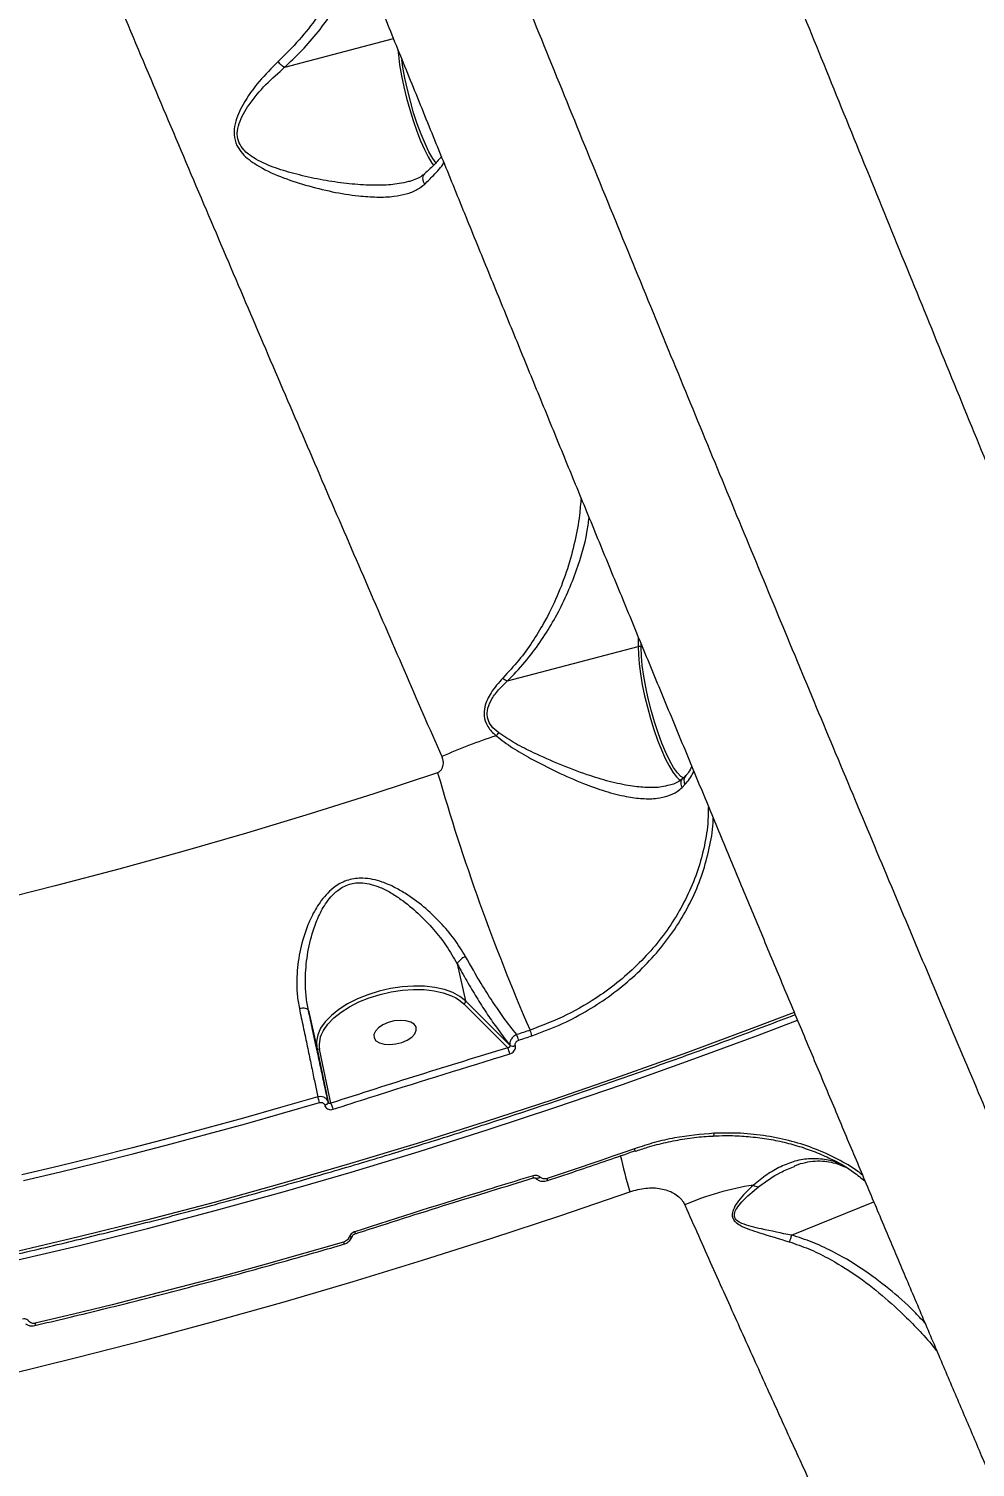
# Model space of a CAD drawing. Header units: millimetres. Extents: x 10684 to 26054, y -4768 to 6894.
# Drawn here: x 19874.7 to 20070.7, y -2911.4 to -2613.7 of the extents above; entities that cross this region are included whole.
import ezdxf

# ---------------------------------------------------------------- set-up
doc = ezdxf.new("R2010")
doc.units = ezdxf.units.MM
doc.layers.add('DIKOM_ОБЪЕКТ', color=7, linetype='Continuous')
doc.layers.add('DIKOM_РАЗМЕР_ОБЪЕКТА', color=7, linetype='Continuous')
doc.styles.add('style1', font='arial.ttf', dxfattribs={"width": 0.8})
doc.dimstyles.new('1-50', dxfattribs={"dimtxt": 300, "dimasz": 200, "dimexe": 100, "dimexo": 0, "dimgap": 100, "dimtad": 1, "dimtxsty": 'style1', "dimcen": 200, "dimclrd": 7, "dimclre": 7, "dimclrt": 7, "dimadec": 1, "dimazin": 2, "dimtfac": 1, "dimtmove": 0, "dimatfit": 2, "dimfxl": 0, "dimlwd": 25, "dimlwe": 18, "dimarcsym": 0})

# ---------------------------------------------------------------- blocks, each defined once
blk = doc.blocks.new('*D12')
at = {"layer": 'Defpoints', "color": 0, "transparency": 16777216}
for p in [(20201.02, 3555.88), (18130.62, -3300.31), (24750.12, -3300.31)]:
    blk.add_point(p, dxfattribs=at)
at = {"layer": 'DIKOM_РАЗМЕР_ОБЪЕКТА', "color": 7, "lineweight": 18, "transparency": 16777216}
for p, q in [((20201.02, 3555.88), (24850.12, 3555.88)), ((18130.62, -3300.31), (24850.12, -3300.31))]:
    blk.add_line(p, q, dxfattribs=at)
at = {"layer": 'DIKOM_РАЗМЕР_ОБЪЕКТА', "color": 7, "lineweight": 25, "transparency": 16777216}
blk.add_line((24750.12, 3355.88), (24750.12, -3100.31), dxfattribs=at)
at = {"layer": 'DIKOM_РАЗМЕР_ОБЪЕКТА', "color": 7, "transparency": 16777216}
for points in [[(24716.79, 3355.88), (24783.45, 3355.88), (24750.12, 3555.88)], [(24716.79, -3100.31), (24783.45, -3100.31), (24750.12, -3300.31)]]:
    blk.add_solid(points, dxfattribs=at)
at = {"layer": 'DIKOM_РАЗМЕР_ОБЪЕКТА', "color": 7, "transparency": 16777216, "insert": (24496.95, 958.92), "char_height": 300, "attachment_point": 5, "rotation": 90, "style": 'style1'}
blk.add_mtext('6850', dxfattribs=at)

msp = doc.modelspace()

# ---------------------------------------------------------------- linework, layer by layer
at = {"layer": 'DIKOM_ОБЪЕКТ', "color": 7, "linetype": 'Continuous', "lineweight": 15}
for p, q in [((19927.714, -2621.601), (19950.207, -2615.683)), ((19973.829, -2748.638), (20000.878, -2741.521)), ((20000.903, -2739.564), (20000.878, -2741.521)), ((20001.514, -2741.762), (20001.523, -2741.067)), ((20009.987, -2770.697), (20010.559, -2770.118)), ((19963.413, -2807.195), (19965.144, -2814.897)), ((19964.792, -2815.497), (19973.883, -2824.583)), ((19974.327, -2824.076), (19965.144, -2814.897)), ((19932.619, -2816.837), (19934.35, -2824.54)), ((19934.35, -2824.54), (19936.707, -2835.856)), ((19937.265, -2836.05), (19934.932, -2824.847)), ((19974.321, -2824.053), (19974.327, -2824.076)), ((19975.456, -2824.151), (19975.45, -2824.129)), ((19936.002, -2836.481), (19936.007, -2836.504)), ((19936.707, -2835.856), (19936.702, -2835.833)), ((20033.051, -2849.243), (20033.242, -2849.162)), ((20032.643, -2863.372), (20049.648, -2856.476))]:
    msp.add_line(p, q, dxfattribs=at)
at = {"layer": 'DIKOM_ОБЪЕКТ', "color": 7, "linetype": 'Continuous', "lineweight": 15, "flags": 128}
for points in [[(19951.13, -2617.985), (19951.233, -2619.063), (19951.507, -2621.153), (19951.888, -2623.38), (19952.369, -2625.695), (19952.938, -2628.047), (19953.584, -2630.386), (19954.292, -2632.661), (19955.047, -2634.823), (19955.832, -2636.824), (19956.631, -2638.622), (19957.426, -2640.176), (19958.2, -2641.455), (19958.557, -2641.959)], [(19959.053, -2641.509), (19958.373, -2640.524), (19957.57, -2639.111), (19956.753, -2637.411), (19955.94, -2635.468), (19955.151, -2633.328), (19954.404, -2631.042), (19953.719, -2628.666), (19953.111, -2626.257), (19952.595, -2623.874), (19952.184, -2621.574), (19951.966, -2620.054)], [(20000.878, -2741.521), (20000.922, -2743.208), (20001.083, -2745.117), (20001.357, -2747.207), (20001.738, -2749.434), (20002.219, -2751.749), (20002.788, -2754.101), (20003.434, -2756.441), (20004.142, -2758.716), (20004.897, -2760.877), (20005.682, -2762.878), (20006.481, -2764.676), (20007.275, -2766.231), (20008.05, -2767.509), (20008.786, -2768.483), (20009.468, -2769.132), (20009.678, -2769.271)], [(20010.347, -2768.807), (20010.346, -2768.807), (20009.703, -2768.422), (20008.989, -2767.673), (20008.222, -2766.579), (20007.42, -2765.165), (20006.603, -2763.466), (20005.79, -2761.522), (20005.001, -2759.382), (20004.254, -2757.096), (20003.569, -2754.721), (20002.961, -2752.312), (20002.445, -2749.928), (20002.034, -2747.628), (20001.738, -2745.466), (20001.563, -2743.494), (20001.514, -2741.762)], [(19959.367, -2767.646), (19946.189, -2771.986), (19932.994, -2776.156), (19919.792, -2780.154), (19906.59, -2783.977), (19893.398, -2787.623), (19880.223, -2791.09), (19867.074, -2794.374), (19853.96, -2797.475), (19840.889, -2800.389), (19827.869, -2803.116), (19814.91, -2805.653)], [(19965.144, -2814.897), (19963.97, -2813.95), (19962.5, -2813.158), (19960.766, -2812.536), (19958.808, -2812.1), (19956.666, -2811.858), (19954.39, -2811.815), (19952.027, -2811.974), (19949.63, -2812.33), (19947.252, -2812.875), (19944.943, -2813.598), (19942.756, -2814.483), (19940.737, -2815.51), (19938.93, -2816.656), (19937.376, -2817.898), (19936.109, -2819.207), (19935.155, -2820.556), (19934.536, -2821.914), (19934.266, -2823.251), (19934.35, -2824.54)], [(19935.677, -2821.045), (19935.713, -2820.984), (19936.637, -2819.677), (19937.867, -2818.407), (19939.373, -2817.203), (19941.125, -2816.091), (19943.083, -2815.095), (19945.204, -2814.237), (19947.442, -2813.536), (19949.749, -2813.008), (19952.073, -2812.663), (19954.364, -2812.509), (19956.572, -2812.55), (19958.648, -2812.784), (19960.547, -2813.208), (19962.228, -2813.81), (19963.144, -2814.268)], [(19932.619, -2816.837), (19932.556, -2816.711), (19932.431, -2816.602), (19932.249, -2816.515), (19932.016, -2816.452), (19931.739, -2816.416), (19931.428, -2816.407), (19931.091, -2816.426), (19930.741, -2816.473)], [(19963.144, -2814.268), (19963.653, -2814.579), (19964.792, -2815.497)], [(19761.909, -2887.843), (19775.261, -2886.189), (19788.722, -2884.324), (19802.284, -2882.249), (19815.938, -2879.966), (19829.674, -2877.475), (19843.484, -2874.778), (19857.359, -2871.879), (19871.29, -2868.777), (19885.267, -2865.475), (19899.281, -2861.976), (19913.323, -2858.281), (19927.384, -2854.394), (19941.455, -2850.316), (19955.527, -2846.05), (19969.589, -2841.6), (19983.634, -2836.967), (19997.651, -2832.156), (20011.632, -2827.169), (20025.568, -2822.009), (20033.847, -2818.854)], [(20033.192, -2817.288), (20024.993, -2820.413), (20011.099, -2825.557), (19997.16, -2830.529), (19983.185, -2835.326), (19969.182, -2839.945), (19955.162, -2844.382), (19941.133, -2848.635), (19927.104, -2852.7), (19913.085, -2856.576), (19899.085, -2860.259), (19885.113, -2863.748), (19871.179, -2867.04), (19857.29, -2870.132), (19843.457, -2873.024), (19829.688, -2875.712), (19815.993, -2878.195), (19802.38, -2880.472), (19788.859, -2882.541), (19775.438, -2884.4), (19762.126, -2886.049)], [(19951.954, -2823.461), (19953.08, -2822.974), (19954, -2822.36), (19954.642, -2821.669), (19954.953, -2820.956), (19954.907, -2820.28), (19954.51, -2819.696), (19953.792, -2819.249), (19952.812, -2818.978), (19951.649, -2818.904), (19950.398, -2819.032), (19949.16, -2819.352), (19948.035, -2819.839), (19947.114, -2820.453), (19946.472, -2821.145), (19946.162, -2821.857), (19946.207, -2822.533), (19946.605, -2823.118), (19947.322, -2823.564), (19948.303, -2823.835), (19949.465, -2823.91), (19950.716, -2823.781), (19951.954, -2823.461)], [(19978.49, -2820.931), (19978.147, -2821.046), (19977.804, -2821.162), (19977.46, -2821.277), (19977.117, -2821.392), (19976.774, -2821.506), (19976.43, -2821.621), (19976.087, -2821.736), (19975.744, -2821.85)], [(19976.152, -2823.016), (19976.496, -2822.901), (19976.84, -2822.787), (19977.183, -2822.672), (19977.527, -2822.557), (19977.87, -2822.442), (19978.214, -2822.327), (19978.558, -2822.211), (19978.901, -2822.096)], [(19934.54, -2834.753), (19926.866, -2836.973), (19919.195, -2839.135), (19911.528, -2841.238), (19903.866, -2843.283), (19896.212, -2845.268), (19888.566, -2847.193), (19880.931, -2849.058), (19873.308, -2850.863)], [(19873.643, -2852.05), (19881.272, -2850.244), (19888.912, -2848.377), (19896.563, -2846.45), (19904.223, -2844.464), (19911.89, -2842.418), (19919.563, -2840.313), (19927.24, -2838.149), (19934.919, -2835.927)], [(19936.702, -2835.833), (19936.705, -2835.919), (19936.678, -2836.009), (19936.623, -2836.1), (19936.541, -2836.19), (19936.434, -2836.275), (19936.306, -2836.354), (19936.16, -2836.423), (19936.002, -2836.481)], [(19936.707, -2835.856), (19936.71, -2835.942), (19936.683, -2836.032), (19936.628, -2836.123), (19936.545, -2836.213), (19936.439, -2836.298), (19936.311, -2836.377), (19936.166, -2836.446), (19936.007, -2836.504)], [(20016.565, -2842.272), (20016.543, -2842.424), (20016.514, -2842.552), (20016.478, -2842.65), (20016.436, -2842.715), (20016.391, -2842.744), (20016.378, -2842.746)], [(20000.144, -2845.478), (19997.885, -2846.263), (19995.624, -2847.044), (19993.364, -2847.82), (19991.102, -2848.592), (19988.84, -2849.359), (19986.577, -2850.122), (19984.313, -2850.881), (19982.049, -2851.634)], [(19980.573, -2851.358), (19980.431, -2851.46), (19980.285, -2851.543), (19980.14, -2851.603), (19980.001, -2851.639), (19979.872, -2851.65), (19979.757, -2851.636), (19979.66, -2851.596), (19979.584, -2851.533)], [(19799.791, -2906.832), (19813.787, -2904.285), (19827.851, -2901.545), (19841.976, -2898.617), (19856.154, -2895.499), (19870.378, -2892.194), (19884.64, -2888.705), (19898.931, -2885.033), (19913.244, -2881.179), (19927.571, -2877.147), (19941.904, -2872.938), (19956.236, -2868.554), (19970.558, -2863.999), (19984.863, -2859.274), (19999.143, -2854.382)], [(19941.084, -2863.714), (19941.234, -2863.726), (19941.371, -2863.723), (19941.492, -2863.705), (19941.593, -2863.674), (19941.671, -2863.63), (19941.724, -2863.573), (19941.746, -2863.527)], [(19942.218, -2862.647), (19942.246, -2862.793), (19942.263, -2862.915), (19942.268, -2863.009), (19942.26, -2863.072), (19942.24, -2863.101), (19942.239, -2863.102)], [(19939.903, -2864.794), (19931.903, -2867.107), (19923.906, -2869.359), (19915.913, -2871.551), (19907.926, -2873.682), (19899.946, -2875.752), (19891.975, -2877.76), (19884.015, -2879.706), (19876.067, -2881.59)], [(19939.903, -2864.794), (19939.925, -2864.942), (19939.935, -2865.065), (19939.934, -2865.16), (19939.921, -2865.224), (19939.896, -2865.254), (19939.894, -2865.255)], [(19876.067, -2881.59), (19876.07, -2881.742), (19876.06, -2881.87), (19876.038, -2881.971), (19876.006, -2882.04), (19875.962, -2882.075), (19875.958, -2882.077)]]:
    msp.add_lwpolyline(points, dxfattribs=at)
at = {"layer": 'DIKOM_ОБЪЕКТ', "color": 7, "linetype": 'Continuous', "lineweight": 15}
for centre, radius, start, end in [((20001.045, -2742.043), 0.547, 30.89242, 107.76051), ((20011.251, -2880.48), 126.882, 108.27257, 113.71808), ((19966.452, -2754.904), 7.148, 314.56738, 321.10178), ((20381.256, -2646.308), 438.992, 196.04563, 203.43967), ((20011.952, -2769.28), 1.625, 139.23924, 211.02565), ((19966.251, -2808.733), 3.228, 109.99473, 151.54432), ((19964.592, -2814.976), 0.558, 291.05051, 8.17371), ((19940.286, -2823.924), 5.434, 148.01484, 189.78984), ((19967.953, -2825.236), 8.495, 15.15061, 23.48899), ((19970.348, -2824.455), 8.872, 15.42071, 23.40415), ((19934.798, -2824.398), 0.469, 197.62236, 286.5723), ((19967.986, -2827.272), 6.48, 12.5701, 24.51128), ((19974.962, -2822.954), 1.272, 239.76025, 292.59313), ((19974.967, -2822.978), 1.271, 239.75037, 292.60301), ((19929.934, -2836.887), 5.077, 10.89859, 24.8656), ((19932.66, -2838.449), 5.193, 12.5865, 27.51466), ((19999.288, -2845.872), 0.942, 357.84308, 24.74012), ((20142.893, -2813.075), 149.568, 193.0334, 196.03213), ((19978.532, -2851.341), 0.666, 344.53655, 24.1797), ((19981.397, -2851.943), 0.721, 349.58349, 25.37767), ((20033.729, -2910.718), 58.424, 98.85419, 113.40658), ((20026.005, -2851.086), 2.288, 236.33312, 265.26273)]:
    msp.add_arc(centre, radius, start, end, dxfattribs=at)
for points, knots in [([(19792.128, -2111.64), (19791.553, -2111.816), (19789.989, -2112.295), (19787.571, -2113.408), (19784.921, -2114.908), (19782.492, -2116.64), (19780.294, -2118.551), (19778.341, -2120.607), (19776.638, -2122.765), (19775.191, -2124.98), (19773.994, -2127.203), (19773.036, -2129.387), (19772.295, -2131.491), (19771.746, -2133.49), (19771.356, -2135.367), (19771.099, -2137.12), (19770.946, -2138.758), (19770.877, -2140.3), (19770.878, -2141.767), (19770.936, -2143.186), (19771.047, -2144.588), (19771.212, -2146.016), (19771.438, -2147.535), (19771.752, -2149.264), (19772.227, -2151.498), (19772.887, -2154.177), (19773.722, -2157.242), (19774.631, -2160.373), (19775.636, -2163.682), (19776.751, -2167.229), (19777.99, -2171.061), (19779.322, -2175.088), (19780.75, -2179.331), (19782.283, -2183.814), (19783.918, -2188.531), (19785.657, -2193.494), (19787.503, -2198.71), (19789.458, -2204.182), (19791.516, -2209.899), (19793.68, -2215.863), (19795.945, -2222.068), (19798.319, -2228.529), (19800.793, -2235.228), (19803.36, -2242.146), (19806.015, -2249.261), (19808.759, -2256.587), (19811.597, -2264.132), (19814.534, -2271.911), (19817.563, -2279.904), (19820.682, -2288.104), (19823.891, -2296.514), (19827.19, -2305.136), (19830.571, -2313.943), (19834.033, -2322.936), (19837.572, -2332.108), (19841.198, -2341.478), (19844.903, -2351.029), (19848.674, -2360.729), (19852.5, -2370.544), (19856.378, -2380.476), (19860.323, -2390.551), (19864.336, -2400.785), (19868.417, -2411.167), (19872.553, -2421.672), (19876.748, -2432.302), (19881, -2443.059), (19885.301, -2453.919), (19889.646, -2464.869), (19894.032, -2475.906), (19898.467, -2487.044), (19902.946, -2498.276), (19907.459, -2509.571), (19911.989, -2520.895), (19916.531, -2532.225), (19921.086, -2543.571), (19925.665, -2554.959), (19930.278, -2566.41), (19934.922, -2577.925), (19939.594, -2589.489), (19944.288, -2601.086), (19948.995, -2612.702), (19953.711, -2624.32), (19958.429, -2635.924), (19963.141, -2647.497), (19967.841, -2659.023), (19972.524, -2670.487), (19977.182, -2681.874), (19981.814, -2693.177), (19986.436, -2704.439), (19991.055, -2715.675), (19995.672, -2726.89), (20000.273, -2738.043), (20004.847, -2749.117), (20009.39, -2760.091), (20013.887, -2770.944), (20018.346, -2781.68), (20022.762, -2792.296), (20027.138, -2802.796), (20031.468, -2813.165), (20035.751, -2823.405), (20039.989, -2833.516), (20044.185, -2843.505), (20048.326, -2853.346), (20052.411, -2863.033), (20056.438, -2872.559), (20060.41, -2881.937), (20064.322, -2891.149), (20068.161, -2900.169), (20071.917, -2908.971), (20075.591, -2917.557), (20079.189, -2925.946), (20082.716, -2934.144), (20086.168, -2942.142), (20089.538, -2949.926), (20092.827, -2957.499), (20096.037, -2964.864), (20099.161, -2972.003), (20102.193, -2978.905), (20105.135, -2985.574), (20107.992, -2992.021), (20110.762, -2998.24), (20113.435, -3004.209), (20116.002, -3009.911), (20118.461, -3015.336), (20120.823, -3020.513), (20123.091, -3025.446), (20125.267, -3030.139), (20127.343, -3034.574), (20129.323, -3038.759), (20131.21, -3042.697), (20133.011, -3046.403), (20134.72, -3049.863), (20136.349, -3053.095), (20137.915, -3056.126), (20139.453, -3059.013), (20141.042, -3061.872), (20142.564, -3064.447), (20143.923, -3066.555), (20145.039, -3068.142), (20145.961, -3069.365), (20146.914, -3070.532), (20147.912, -3071.662), (20148.987, -3072.775), (20150.163, -3073.886), (20151.47, -3074.999), (20152.936, -3076.115), (20154.589, -3077.221), (20156.448, -3078.295), (20158.527, -3079.301), (20160.819, -3080.199), (20163.309, -3080.943), (20165.963, -3081.489), (20168.738, -3081.801), (20171.588, -3081.854), (20174.569, -3081.626), (20177.626, -3081.084), (20180.67, -3080.179), (20182.895, -3079.33), (20184.044, -3078.705), (20184.281, -3078.576)], [0, 0, 0, 0, 0.0011984, 0.0032581, 0.0052798, 0.0072668, 0.0092213, 0.0111444, 0.0130365, 0.0148959, 0.0167212, 0.0185118, 0.0202733, 0.0220192, 0.0237739, 0.0255607, 0.0274195, 0.029398, 0.0315534, 0.0339557, 0.036695, 0.0398948, 0.0437385, 0.0485325, 0.0548892, 0.0645759, 0.0738903, 0.0825494, 0.0907905, 0.0995119, 0.1079291, 0.1161341, 0.1242884, 0.1323412, 0.1403379, 0.1482986, 0.1562396, 0.1641748, 0.1721209, 0.1799924, 0.1878899, 0.1958027, 0.2037124, 0.2115975, 0.2194404, 0.2272257, 0.2350511, 0.2428896, 0.2507185, 0.2585458, 0.2663779, 0.2742212, 0.2820862, 0.289897, 0.2977261, 0.3055864, 0.3134579, 0.3213159, 0.3291376, 0.3369057, 0.3446788, 0.3525022, 0.3603161, 0.3681279, 0.3759442, 0.383771, 0.3916161, 0.3994286, 0.4072341, 0.4150697, 0.4229189, 0.4307631, 0.4385823, 0.4463619, 0.4541055, 0.4618563, 0.4696377, 0.4774445, 0.4852721, 0.4931149, 0.5009676, 0.5088246, 0.516679, 0.5245246, 0.5323557, 0.5401669, 0.5479527, 0.5557083, 0.5634487, 0.5712606, 0.579091, 0.5869323, 0.5947768, 0.6026154, 0.6104402, 0.6182331, 0.6260462, 0.6338505, 0.6416491, 0.6494497, 0.6572573, 0.6650797, 0.6729307, 0.6807465, 0.6885806, 0.6964393, 0.7043072, 0.7121657, 0.7199977, 0.7277876, 0.7355843, 0.7434132, 0.7512354, 0.7590588, 0.7668891, 0.7747334, 0.7826036, 0.7904406, 0.7982846, 0.8061673, 0.8140702, 0.8219747, 0.8298575, 0.8377037, 0.8455322, 0.8534508, 0.8613778, 0.869325, 0.8773071, 0.8853407, 0.8934493, 0.9016731, 0.9099301, 0.9183993, 0.927175, 0.9364953, 0.9471074, 0.954806, 0.959011, 0.962592, 0.9656034, 0.9681977, 0.9704895, 0.9725663, 0.9744978, 0.9763414, 0.9781435, 0.9799386, 0.9817458, 0.9835817, 0.9854511, 0.9873486, 0.9892666, 0.9911966, 0.9931338, 0.9952798, 0.9973914, 0.9994616, 1, 1, 1, 1]), ([(20184.245, -3078.508), (20184.191, -3078.566), (20183.991, -3078.779), (20183.285, -3078.287), (20182.113, -3076.993), (20180.552, -3074.746), (20178.643, -3071.637), (20176.406, -3067.687), (20173.849, -3062.934), (20170.993, -3057.414), (20167.819, -3051.099), (20164.299, -3043.928), (20160.426, -3035.878), (20156.199, -3026.942), (20151.664, -3017.215), (20146.876, -3006.816), (20141.85, -2995.781), (20136.605, -2984.156), (20131.105, -2971.86), (20125.303, -2958.791), (20119.198, -2944.942), (20112.793, -2930.318), (20106.16, -2915.083), (20099.379, -2899.423), (20092.469, -2883.378), (20085.445, -2866.994), (20078.253, -2850.143), (20070.838, -2832.691), (20063.203, -2814.644), (20055.357, -2796.021), (20047.387, -2777.032), (20039.388, -2757.897), (20031.374, -2738.654), (20023.36, -2719.342), (20015.285, -2699.815), (20007.088, -2679.923), (19998.779, -2659.686), (19990.37, -2639.132), (19981.959, -2618.497), (19973.216, -2596.97), (19964.16, -2574.583), (19954.815, -2551.387), (19945.482, -2528.125), (19936.186, -2504.854), (19926.95, -2481.636), (19918.323, -2459.858), (19910.301, -2439.521), (19902.866, -2420.601), (19895.578, -2401.98), (19888.384, -2383.522), (19881.299, -2365.267), (19874.341, -2347.253), (19867.59, -2329.693), (19861.126, -2312.792), (19854.954, -2296.565), (19849.07, -2281.013), (19843.424, -2266.001), (19837.977, -2251.419), (19832.746, -2237.314), (19827.747, -2223.724), (19823.04, -2210.81), (19818.674, -2198.708), (19814.649, -2187.421), (19810.959, -2176.938), (19807.576, -2167.177), (19804.476, -2158.073), (19801.677, -2149.669), (19799.194, -2142.001), (19797.053, -2135.162), (19795.277, -2129.225), (19793.858, -2124.177), (19792.786, -2119.99), (19792.054, -2116.631), (19791.65, -2114.06), (19791.629, -2112.41), (19791.801, -2111.628), (19792.089, -2111.679), (19792.144, -2111.688)], [0, 0, 0, 0, 0.0049145, 0.0181207, 0.0317058, 0.0453035, 0.0589012, 0.0724864, 0.0857129, 0.0989508, 0.1121887, 0.1254152, 0.1390271, 0.1526515, 0.1662761, 0.1798881, 0.1931156, 0.2063547, 0.2195937, 0.2328213, 0.2464336, 0.2600583, 0.2736832, 0.2872953, 0.3005058, 0.3137277, 0.3269495, 0.3401599, 0.3537531, 0.3673585, 0.3809641, 0.3945571, 0.4077687, 0.4209918, 0.4342148, 0.4474265, 0.4610218, 0.4746295, 0.4882371, 0.5018324, 0.5171151, 0.5324067, 0.5476894, 0.563302, 0.5789242, 0.594537, 0.6077658, 0.6210062, 0.6342465, 0.6474753, 0.6610887, 0.6747146, 0.6883404, 0.7019538, 0.71516, 0.7283775, 0.7415951, 0.7548013, 0.7683899, 0.7819908, 0.7955917, 0.8091802, 0.8224081, 0.8356474, 0.8488867, 0.8621146, 0.8757287, 0.8893552, 0.9029818, 0.9165959, 0.9298193, 0.9430541, 0.9562888, 0.969512, 0.9831214, 0.9967433, 1, 1, 1, 1]), ([(19891.166, -2249.794), (19893.08, -2254.741), (19896.908, -2264.639), (19902.954, -2280.18), (19909.207, -2296.19), (19915.74, -2312.85), (19922.544, -2330.143), (19929.617, -2348.057), (19936.876, -2366.389), (19944.238, -2384.923), (19951.682, -2403.623), (19959.195, -2422.447), (19966.831, -2441.539), (19974.649, -2461.047), (19982.643, -2480.951), (19990.801, -2501.228), (19999.031, -2521.645), (20007.239, -2541.973), (20015.412, -2562.177), (20023.536, -2582.229), (20031.671, -2602.274), (20039.88, -2622.465), (20048.149, -2642.772), (20056.467, -2663.159), (20064.735, -2683.391), (20072.859, -2703.229), (20080.826, -2722.648), (20088.63, -2741.63), (20096.336, -2760.329), (20104, -2778.887), (20111.608, -2797.261), (20119.145, -2815.414), (20126.524, -2833.132), (20134.129, -2851.333), (20141.902, -2869.868), (20149.818, -2888.657), (20154.847, -2900.522), (20157.361, -2906.453)], [0, 0, 0, 0, 0.0277158, 0.0554554, 0.0831954, 0.1109112, 0.139432, 0.1679793, 0.1965263, 0.2250474, 0.2527591, 0.2804949, 0.3082305, 0.3359423, 0.3644572, 0.3929981, 0.421539, 0.4500536, 0.477791, 0.5055524, 0.5333136, 0.5610511, 0.5895954, 0.6181662, 0.6467369, 0.6752817, 0.70299, 0.7307224, 0.7584547, 0.7861632, 0.8146752, 0.8432132, 0.8717512, 0.9002631, 0.9335021, 0.9667614, 1, 1, 1, 1]), ([(20205.042, -2835.976), (20202.849, -2830.851), (20198.461, -2820.598), (20191.555, -2804.362), (20184.17, -2786.922), (20176.267, -2768.17), (20167.849, -2748.108), (20159.871, -2729.013), (20152.406, -2711.084), (20145.51, -2694.467), (20138.524, -2677.589), (20130.767, -2658.791), (20122.223, -2638.02), (20112.895, -2615.266), (20104.233, -2594.06), (20096.27, -2574.506), (20089.019, -2556.658), (20081.785, -2538.799), (20073.873, -2519.217), (20065.309, -2497.957), (20056.14, -2475.115), (20047.785, -2454.224), (20040.234, -2435.285), (20033.463, -2418.251), (20026.808, -2401.459), (20019.639, -2383.315), (20012.02, -2363.961), (20004.035, -2343.585), (19996.92, -2325.346), (19990.625, -2309.135), (19985.091, -2294.825), (19979.745, -2280.945), (19976.366, -2272.115), (19974.677, -2267.702)], [0, 0, 0, 0, 0.0332375, 0.0664959, 0.0997334, 0.1366842, 0.1736635, 0.2106143, 0.2391281, 0.2676678, 0.2962075, 0.3247214, 0.3617088, 0.3987246, 0.4357118, 0.464256, 0.4928263, 0.5213964, 0.5499404, 0.5868975, 0.6238834, 0.6608407, 0.6893587, 0.7179027, 0.7464468, 0.774965, 0.8119231, 0.8489094, 0.8858674, 0.9143875, 0.9429337, 0.97148, 1, 1, 1, 1]), ([(19768.973, -2276.972), (19769.264, -2278.315), (19769.846, -2281.003), (19771.163, -2286.132), (19772.803, -2292.044), (19774.877, -2299.085), (19777.436, -2307.37), (19780.531, -2317.011), (19784.055, -2327.645), (19787.994, -2339.224), (19792.336, -2351.697), (19797.023, -2364.892), (19802.048, -2378.774), (19807.385, -2393.276), (19813.073, -2408.497), (19819.086, -2424.367), (19825.402, -2440.813), (19832.137, -2458.131), (19839.305, -2476.327), (19846.895, -2495.377), (19854.737, -2514.851), (19862.686, -2534.395), (19870.712, -2553.95), (19878.783, -2573.459), (19886.984, -2593.14), (19895.272, -2612.901), (19903.606, -2632.652), (19911.903, -2652.208), (19920.145, -2671.538), (19928.318, -2690.618), (19936.45, -2709.523), (19944.501, -2728.161), (19952.449, -2746.492), (19957.628, -2758.38), (19960.214, -2764.315)], [0, 0, 0, 0, 0.028458, 0.0569512, 0.0854443, 0.1139022, 0.1459255, 0.178052, 0.2102299, 0.2424064, 0.2745295, 0.3065505, 0.3375582, 0.3686635, 0.3998177, 0.4309708, 0.4620736, 0.4930793, 0.5259482, 0.5588751, 0.5918025, 0.6246717, 0.6561672, 0.6877612, 0.7194069, 0.7510542, 0.7826522, 0.8141503, 0.8450491, 0.8760381, 0.9070736, 0.9381097, 0.9691004, 1, 1, 1, 1]), ([(19980.062, -2280.988), (19982.314, -2286.845), (19986.819, -2298.565), (19994.012, -2317.138), (20000.925, -2334.905), (20007.498, -2351.719), (20013.644, -2367.391), (20019.944, -2383.397), (20027.018, -2401.313), (20034.908, -2421.222), (20043.637, -2443.167), (20051.855, -2463.748), (20059.499, -2482.831), (20066.529, -2500.332), (20073.614, -2517.925), (20081.446, -2537.316), (20090.022, -2558.493), (20099.33, -2581.392), (20107.924, -2602.464), (20115.783, -2621.677), (20122.906, -2639.041), (20129.982, -2656.246), (20137.687, -2674.928), (20145.985, -2694.981), (20154.816, -2716.242), (20162.813, -2735.42), (20169.997, -2752.585), (20176.406, -2767.846), (20182.672, -2782.714), (20188.671, -2796.897), (20194.417, -2810.435), (20198.044, -2818.935), (20199.857, -2823.185)], [0, 0, 0, 0, 0.03872297, 0.0774758, 0.11619859, 0.14608065, 0.17599002, 0.2058994, 0.23578134, 0.27450496, 0.31325827, 0.35198191, 0.38186372, 0.41177313, 0.44168206, 0.47156419, 0.51030329, 0.54907245, 0.58781185, 0.61770653, 0.64762862, 0.67755076, 0.70744542, 0.74618079, 0.78494615, 0.82368146, 0.8535734, 0.88349289, 0.91341213, 0.94330408, 0.97165197, 1, 1, 1, 1]), ([(20199.365, -2821.958), (20198.528, -2819.999), (20196.519, -2815.293), (20193.25, -2807.614), (20189.574, -2798.958), (20185.826, -2790.11), (20182.021, -2781.105), (20178.168, -2771.967), (20174.276, -2762.72), (20170.345, -2753.355), (20166.355, -2743.831), (20162.3, -2734.131), (20158.181, -2724.262), (20154.017, -2714.261), (20149.809, -2704.14), (20145.563, -2693.906), (20141.283, -2683.57), (20136.97, -2673.14), (20132.633, -2662.629), (20128.272, -2652.043), (20123.889, -2641.386), (20119.489, -2630.669), (20115.077, -2619.906), (20110.66, -2609.111), (20106.236, -2598.28), (20101.802, -2587.41), (20097.36, -2576.499), (20092.907, -2565.544), (20088.444, -2554.546), (20083.99, -2543.554), (20079.553, -2532.587), (20075.14, -2521.658), (20070.739, -2510.741), (20066.352, -2499.844), (20061.986, -2488.979), (20057.645, -2478.158), (20053.334, -2467.392), (20049.058, -2456.695), (20044.818, -2446.073), (20040.628, -2435.553), (20036.48, -2425.121), (20032.371, -2414.769), (20028.292, -2404.471), (20024.25, -2394.249), (20020.256, -2384.129), (20016.321, -2374.136), (20012.453, -2364.295), (20008.663, -2354.631), (20004.954, -2345.154), (20001.317, -2335.838), (19997.742, -2326.658), (19994.221, -2317.599), (19990.766, -2308.684), (19987.378, -2299.923), (19984.078, -2291.359), (19981.808, -2285.462), (19980.665, -2282.478), (19980.568, -2282.224)], [0, 0, 0, 0, 0.0132771, 0.0318746, 0.0505307, 0.0692079, 0.0878589, 0.106443, 0.1249232, 0.1432802, 0.1616611, 0.180236, 0.1988279, 0.2174326, 0.2360468, 0.2546667, 0.273288, 0.2919073, 0.310521, 0.3291077, 0.3477034, 0.3663179, 0.3848839, 0.4034212, 0.4219497, 0.4404884, 0.4590512, 0.4776586, 0.4963305, 0.5150599, 0.5336276, 0.5522034, 0.5708012, 0.5894146, 0.6080364, 0.6266591, 0.6452745, 0.6638753, 0.6824542, 0.7010308, 0.7194895, 0.7380409, 0.7566738, 0.7753583, 0.794064, 0.8127541, 0.8313929, 0.8499492, 0.8683939, 0.8867673, 0.9052429, 0.9237916, 0.9423911, 0.9610196, 0.9796538, 0.9982639, 1, 1, 1, 1]), ([(19941.83, -2595.009), (19941.763, -2595.373), (19941.361, -2597.56), (19939.896, -2601.418), (19937.477, -2606.503), (19934.463, -2611.288), (19930.833, -2616.006), (19927.833, -2618.974), (19926.327, -2620.463)], [0, 0, 0, 0, 0.043141, 0.2593221, 0.444142, 0.6294771, 0.8140617, 1, 1, 1, 1]), ([(19927.714, -2621.601), (19927.797, -2621.526), (19929.213, -2620.242), (19931.798, -2617.669), (19935.097, -2613.796), (19937.852, -2609.956), (19940.079, -2606.203), (19942.012, -2602.41), (19942.823, -2599.865), (19943.251, -2598.521)], [0, 0, 0, 0, 0.0104858, 0.1797771, 0.3496323, 0.5190817, 0.6732479, 0.8274316, 1, 1, 1, 1]), ([(19926.327, -2620.463), (19924.994, -2621.788), (19922.333, -2624.435), (19919.643, -2628.23), (19918.089, -2631.253), (19917.368, -2633.329), (19917.096, -2635.587), (19917.66, -2637.772), (19918.873, -2639.481), (19920.309, -2640.787), (19922.887, -2642.53), (19926.816, -2644.378), (19932.143, -2646.096), (19937.583, -2647.463), (19942.544, -2648.256), (19946.809, -2648.554), (19950.129, -2648.423), (19952.899, -2647.894), (19955.084, -2647.083), (19956.184, -2646.216), (19956.702, -2645.808)], [0, 0, 0, 0, 0.0882011, 0.1761956, 0.2081565, 0.2400266, 0.2736571, 0.3075988, 0.3371863, 0.365073, 0.3930454, 0.4745335, 0.556312, 0.6431896, 0.7299875, 0.7930173, 0.8559691, 0.9058466, 0.9556665, 1, 1, 1, 1]), ([(19953.34, -2645.275), (19952.7, -2645.437), (19950.995, -2645.866), (19947.842, -2646.083), (19943.786, -2646.016), (19939.29, -2645.592), (19934.445, -2644.805), (19929.756, -2643.698), (19925.278, -2642.375), (19921.737, -2640.775), (19919.346, -2638.995), (19918.167, -2637.298), (19917.894, -2636.035), (19917.891, -2634.69), (19918.218, -2633.192), (19919.128, -2631.233), (19920.933, -2628.464), (19923.718, -2625.085), (19926.45, -2622.805), (19927.705, -2621.602), (19927.706, -2621.601)], [0, 0, 0, 0, 0.0428978, 0.1142796, 0.185759, 0.2711579, 0.3568981, 0.4424252, 0.5188332, 0.594839, 0.6387321, 0.6683999, 0.697836, 0.702597, 0.7369047, 0.7746382, 0.8125101, 0.9061393, 0.9999287, 1, 1, 1, 1]), ([(19926.327, -2620.463), (19926.354, -2620.496), (19926.487, -2620.655), (19926.788, -2620.969), (19927.246, -2621.357), (19927.552, -2621.52), (19927.706, -2621.601)], [0, 0, 0, 0, 0.0659615, 0.317212, 0.658756, 1, 1, 1, 1]), ([(19927.706, -2621.601), (19927.706, -2621.602), (19927.708, -2621.602), (19927.711, -2621.602), (19927.713, -2621.601), (19927.714, -2621.601)], [0, 0, 0, 0, 0.3096069, 0.7374379, 1, 1, 1, 1]), ([(19960.135, -2640.113), (19959.859, -2640.446), (19959.133, -2641.32), (19957.98, -2642.503), (19957.019, -2643.36), (19956.71, -2643.635)], [0, 0, 0, 0, 0.294579, 0.773468, 1, 1, 1, 1]), ([(19956.71, -2643.604), (19956.524, -2643.778), (19956.059, -2644.214), (19955.001, -2644.751), (19954.054, -2645.146), (19953.429, -2645.28), (19953.346, -2645.298)], [0, 0, 0, 0, 0.229961, 0.5756634, 0.9435339, 1, 1, 1, 1]), ([(19956.702, -2645.808), (19956.681, -2645.774), (19956.615, -2645.67), (19956.459, -2645.367), (19956.312, -2644.876), (19956.337, -2644.295), (19956.489, -2643.868), (19956.682, -2643.716), (19956.74, -2643.669)], [0, 0, 0, 0, 0.0448799, 0.1394596, 0.3899384, 0.6404264, 0.8908719, 1, 1, 1, 1]), ([(19956.702, -2645.808), (19957.304, -2645.215), (19958.805, -2643.735), (19960.131, -2642.264), (19960.666, -2641.427), (19960.669, -2641.423)], [0, 0, 0, 0, 0.39970461, 0.99714907, 1, 1, 1, 1]), ([(19989.046, -2710.785), (19988.956, -2711.957), (19988.728, -2714.926), (19987.819, -2719.808), (19986.333, -2725.397), (19984.22, -2731.043), (19981.734, -2736.114), (19979.018, -2740.563), (19976.266, -2744.389), (19974.004, -2746.832), (19972.876, -2748.052)], [0, 0, 0, 0, 0.0971555, 0.2461097, 0.3955312, 0.5446997, 0.6933032, 0.7955685, 0.8979947, 1, 1, 1, 1]), ([(19973.829, -2748.638), (19974.283, -2748.184), (19976.033, -2746.431), (19978.73, -2743.259), (19981.657, -2739.126), (19984.201, -2734.795), (19986.385, -2730.302), (19988.576, -2724.607), (19990.135, -2719.42), (19990.592, -2715.884), (19990.724, -2714.866)], [0, 0, 0, 0, 0.0424746, 0.1638242, 0.2856495, 0.4072815, 0.5424721, 0.6776978, 0.907208, 1, 1, 1, 1]), ([(19972.876, -2748.052), (19971.999, -2749.034), (19970.77, -2750.41), (19969.621, -2752.504), (19969.038, -2754.111), (19968.876, -2755.963), (19969.572, -2758.025), (19970.66, -2759.28), (19971.383, -2759.921), (19971.468, -2759.996)], [0, 0, 0, 0, 0.28651086, 0.40155987, 0.51629835, 0.6574555, 0.79937788, 0.97635032, 1, 1, 1, 1]), ([(19972.876, -2748.052), (19972.903, -2748.074), (19973.061, -2748.206), (19973.389, -2748.445), (19973.668, -2748.57), (19973.821, -2748.638)], [0, 0, 0, 0, 0.0845572, 0.4975026, 1, 1, 1, 1]), ([(19972.015, -2759.392), (19971.464, -2758.936), (19970.472, -2758.114), (19969.62, -2756.484), (19969.556, -2754.59), (19970.419, -2752.53), (19971.905, -2750.466), (19973.203, -2749.257), (19973.82, -2748.639), (19973.821, -2748.638)], [0, 0, 0, 0, 0.1595567, 0.2875368, 0.4150414, 0.5934606, 0.7962086, 0.9997376, 1, 1, 1, 1]), ([(19973.821, -2748.638), (19973.821, -2748.639), (19973.823, -2748.639), (19973.826, -2748.639), (19973.828, -2748.638), (19973.829, -2748.638)], [0, 0, 0, 0, 0.3296537, 0.830733, 1, 1, 1, 1]), ([(19971.468, -2759.996), (19972.587, -2760.85), (19974.826, -2762.561), (19979.125, -2764.986), (19984.033, -2767.536), (19989.252, -2769.809), (19994.082, -2771.536), (19998.189, -2772.596), (20001.786, -2773.076), (20004.68, -2773.033), (20007.081, -2772.509), (20008.801, -2771.725), (20009.655, -2770.985), (20009.987, -2770.697)], [0, 0, 0, 0, 0.0899481, 0.1801554, 0.3068422, 0.4334826, 0.5393722, 0.645172, 0.7305694, 0.8158832, 0.8857255, 0.9555141, 1, 1, 1, 1]), ([(20007.347, -2770.225), (20006.821, -2770.36), (20005.386, -2770.727), (20002.678, -2770.774), (19999.057, -2770.417), (19994.914, -2769.518), (19990.024, -2768.019), (19984.731, -2766.027), (19979.76, -2763.78), (19975.421, -2761.667), (19973.15, -2760.15), (19972.015, -2759.392)], [0, 0, 0, 0, 0.0564808, 0.1540089, 0.2516374, 0.3741692, 0.4968264, 0.6451951, 0.7936093, 0.89695, 1, 1, 1, 1]), ([(19960.214, -2764.315), (19960.297, -2764.538), (19960.468, -2765.002), (19960.521, -2765.694), (19960.432, -2766.314), (19960.242, -2766.836), (19959.971, -2767.238), (19959.664, -2767.518), (19959.462, -2767.605), (19959.367, -2767.646)], [0, 0, 0, 0, 0.1944357, 0.4037346, 0.5539298, 0.6910254, 0.8350809, 0.9219026, 1, 1, 1, 1]), ([(20010.129, -2768.76), (20010.102, -2768.792), (20009.806, -2769.15), (20009.08, -2769.598), (20008.187, -2770.054), (20007.544, -2770.199), (20007.35, -2770.243)], [0, 0, 0, 0, 0.0418722, 0.4633174, 0.8377278, 1, 1, 1, 1]), ([(20009.987, -2770.697), (20009.97, -2770.662), (20009.865, -2770.444), (20009.742, -2770.007), (20009.773, -2769.434), (20009.929, -2769.006), (20010.122, -2768.851), (20010.176, -2768.807)], [0, 0, 0, 0, 0.0511918, 0.3179592, 0.6032894, 0.8886207, 1, 1, 1, 1]), ([(20010.709, -2768.224), (20010.59, -2768.352), (20010.417, -2768.537), (20010.21, -2768.73), (20010.144, -2768.79)], [0, 0, 0, 0, 0.6851215, 1, 1, 1, 1]), ([(20010.559, -2770.118), (20011.214, -2769.341), (20011.956, -2768.46), (20012.329, -2767.411), (20012.373, -2767.286)], [0, 0, 0, 0, 0.8809853, 1, 1, 1, 1]), ([(20011.988, -2766.356), (20011.825, -2766.665), (20011.469, -2767.342), (20010.999, -2767.973), (20010.727, -2768.21), (20010.718, -2768.218)], [0, 0, 0, 0, 0.4471944, 0.9812128, 1, 1, 1, 1]), ([(20015.408, -2774.601), (20015.387, -2775.807), (20015.335, -2778.74), (20014.528, -2783.369), (20013.11, -2788.42), (20011.056, -2793.315), (20008.448, -2798.006), (20005.312, -2802.443), (20001.674, -2806.565), (19997.603, -2810.343), (19992.468, -2814.236), (19986.135, -2818.012), (19981.039, -2819.958), (19978.49, -2820.931)], [0, 0, 0, 0, 0.0602404, 0.1465421, 0.2325689, 0.3185769, 0.4048562, 0.4908634, 0.5768582, 0.6631296, 0.7491204, 0.8745641, 1, 1, 1, 1]), ([(19978.901, -2822.096), (19980.791, -2821.399), (19984.571, -2820.004), (19989.865, -2817.25), (19994.776, -2814.086), (19999.246, -2810.541), (20003.316, -2806.609), (20006.914, -2802.317), (20010.007, -2797.725), (20012.548, -2792.883), (20014.504, -2787.84), (20015.782, -2782.66), (20016.412, -2779.038), (20016.427, -2777.17), (20016.428, -2777.059)], [0, 0, 0, 0, 0.0944415, 0.1888842, 0.2782514, 0.3678967, 0.4572564, 0.5466919, 0.6364155, 0.7258503, 0.8152413, 0.9049201, 0.9943141, 1, 1, 1, 1]), ([(19965.147, -2805.699), (19964.4, -2804.47), (19962.905, -2802.011), (19959.926, -2798.55), (19956.527, -2795.329), (19953.24, -2792.918), (19950.333, -2791.261), (19948.089, -2790.291), (19945.929, -2789.677), (19943.568, -2789.373), (19940.836, -2789.693), (19938.377, -2790.946), (19936.575, -2792.522), (19934.928, -2794.478), (19933.352, -2797.106), (19931.774, -2800.907), (19930.587, -2805.421), (19930.148, -2809.862), (19930.238, -2813.562), (19930.574, -2815.503), (19930.741, -2816.473)], [0, 0, 0, 0, 0.072775, 0.1456218, 0.2220834, 0.2985155, 0.3409263, 0.383292, 0.4164799, 0.4496125, 0.4986395, 0.5477853, 0.5808473, 0.6139667, 0.6710814, 0.7283183, 0.8132049, 0.8980758, 0.9490485, 1, 1, 1, 1]), ([(19932.619, -2816.837), (19932.445, -2815.884), (19932.096, -2813.966), (19931.926, -2810.342), (19932.214, -2805.967), (19933.149, -2801.537), (19934.485, -2797.778), (19935.819, -2795.204), (19937.267, -2793.274), (19938.84, -2791.753), (19941.058, -2790.554), (19943.536, -2790.333), (19945.668, -2790.718), (19947.634, -2791.409), (19949.686, -2792.457), (19952.349, -2794.201), (19955.372, -2796.711), (19958.508, -2799.982), (19961.286, -2803.49), (19962.699, -2805.95), (19963.413, -2807.195)], [0, 0, 0, 0, 0.0515546, 0.1037783, 0.1890726, 0.2766029, 0.3332142, 0.3909232, 0.4225529, 0.4549639, 0.501271, 0.5475107, 0.5791758, 0.6117639, 0.6537281, 0.6962995, 0.7731213, 0.8516251, 0.9249684, 1, 1, 1, 1]), ([(19963.413, -2807.195), (19964.072, -2808.388), (19965.39, -2810.775), (19967.417, -2814.165), (19969.465, -2817.379), (19971.79, -2820.786), (19973.393, -2822.854), (19974.321, -2824.053)], [0, 0, 0, 0, 0.18255963, 0.3651271, 0.55302707, 0.74094398, 1, 1, 1, 1]), ([(19975.744, -2821.85), (19974.844, -2820.707), (19973.188, -2818.603), (19970.716, -2815.008), (19968.068, -2810.869), (19966.223, -2807.602), (19965.147, -2805.699)], [0, 0, 0, 0, 0.2580719, 0.4750063, 0.6940714, 1, 1, 1, 1]), ([(19930.741, -2816.473), (19931.008, -2817.736), (19931.543, -2820.261), (19932.304, -2823.89), (19933.03, -2827.376), (19933.69, -2830.578), (19934.187, -2833.009), (19934.452, -2834.318), (19934.54, -2834.753)], [0, 0, 0, 0, 0.18279817, 0.36559317, 0.55374813, 0.74190052, 0.91418926, 1, 1, 1, 1]), ([(19761.807, -2886.61), (19763.934, -2886.358), (19770.103, -2885.626), (19780.387, -2884.281), (19792.682, -2882.517), (19805.059, -2880.577), (19817.509, -2878.464), (19830.028, -2876.18), (19842.607, -2873.725), (19855.239, -2871.1), (19867.919, -2868.308), (19880.639, -2865.35), (19893.391, -2862.227), (19906.17, -2858.941), (19918.968, -2855.494), (19931.779, -2851.887), (19944.595, -2848.124), (19957.409, -2844.205), (19970.214, -2840.133), (19983.004, -2835.91), (19995.772, -2831.539), (20008.509, -2827.019), (20021.051, -2822.425), (20029.32, -2819.266), (20033.374, -2817.718)], [0, 0, 0, 0, 0.0244946, 0.0710371, 0.1175796, 0.1641204, 0.2106615, 0.2572027, 0.3037417, 0.3502808, 0.3968199, 0.4433589, 0.4898968, 0.5364344, 0.5829711, 0.6295079, 0.676044, 0.7225805, 0.7691168, 0.8156524, 0.862188, 0.9087231, 0.9552585, 1, 1, 1, 1]), ([(19936.702, -2835.833), (19936.405, -2834.436), (19935.9, -2832.055), (19935.085, -2828.25), (19934.317, -2824.682), (19933.497, -2820.884), (19932.912, -2818.186), (19932.619, -2816.837)], [0, 0, 0, 0, 0.2590574, 0.4416255, 0.6242, 0.8120982, 1, 1, 1, 1]), ([(19975.744, -2821.85), (19975.581, -2821.928), (19975.217, -2822.102), (19974.818, -2822.472), (19974.498, -2822.923), (19974.302, -2823.414), (19974.28, -2823.824), (19974.316, -2824.026), (19974.321, -2824.053)], [0, 0, 0, 0, 0.1804423, 0.4029406, 0.531027, 0.7496225, 0.9664069, 1, 1, 1, 1]), ([(19973.883, -2824.583), (19967.758, -2826.453), (19955.505, -2830.193), (19943.346, -2834.097), (19937.265, -2836.05)], [0, 0, 0, 0, 0.49991622, 1, 1, 1, 1]), ([(19974.327, -2824.076), (19974.333, -2824.107), (19974.347, -2824.188), (19974.315, -2824.321), (19974.216, -2824.45), (19974.066, -2824.546), (19973.945, -2824.571), (19973.883, -2824.583)], [0, 0, 0, 0, 0.1276993, 0.3307975, 0.5436933, 0.7681211, 1, 1, 1, 1]), ([(19974.311, -2825.862), (19974.472, -2825.798), (19974.794, -2825.67), (19975.179, -2825.314), (19975.427, -2824.887), (19975.51, -2824.48), (19975.471, -2824.243), (19975.456, -2824.151)], [0, 0, 0, 0, 0.2182159, 0.4367625, 0.6530065, 0.8657241, 1, 1, 1, 1]), ([(19975.45, -2824.129), (19975.447, -2824.114), (19975.424, -2824.006), (19975.424, -2823.791), (19975.517, -2823.536), (19975.676, -2823.309), (19975.88, -2823.128), (19976.068, -2823.051), (19976.152, -2823.016)], [0, 0, 0, 0, 0.0339863, 0.2522069, 0.4705352, 0.5979256, 0.8194774, 1, 1, 1, 1]), ([(19937.728, -2837.317), (19938.355, -2837.114), (19941.492, -2836.099), (19953.641, -2832.201), (19965.241, -2828.643), (19974.311, -2825.862)], [0, 0, 0, 0, 0.0517023, 0.2585499, 1, 1, 1, 1]), ([(19936.702, -2835.833), (19936.648, -2835.674), (19936.533, -2835.341), (19936.175, -2835.007), (19935.721, -2834.777), (19935.188, -2834.657), (19934.757, -2834.721), (19934.54, -2834.753)], [0, 0, 0, 0, 0.2044816, 0.430162, 0.5634453, 0.7804033, 1, 1, 1, 1]), ([(19934.919, -2835.927), (19934.921, -2835.927), (19935.026, -2835.897), (19935.241, -2835.867), (19935.505, -2835.919), (19935.733, -2836.038), (19935.914, -2836.215), (19935.974, -2836.395), (19936.002, -2836.481)], [0, 0, 0, 0, 0.0043419, 0.2197919, 0.4356494, 0.5682224, 0.7938467, 1, 1, 1, 1]), ([(19936.007, -2836.504), (19936.034, -2836.592), (19936.103, -2836.82), (19936.349, -2837.124), (19936.746, -2837.348), (19937.23, -2837.432), (19937.562, -2837.355), (19937.728, -2837.317)], [0, 0, 0, 0, 0.1342138, 0.3469784, 0.5631564, 0.7817186, 1, 1, 1, 1]), ([(19937.265, -2836.05), (19937.213, -2836.073), (19937.109, -2836.119), (19936.953, -2836.118), (19936.823, -2836.061), (19936.74, -2835.965), (19936.716, -2835.886), (19936.707, -2835.856)], [0, 0, 0, 0, 0.2316275, 0.4562989, 0.6690626, 0.8722664, 1, 1, 1, 1]), ([(20016.565, -2842.272), (20013.844, -2842.511), (20009.723, -2842.875), (20004.235, -2844.151), (20001.508, -2845.035), (20000.144, -2845.478)], [0, 0, 0, 0, 0.4927809, 0.746402, 1, 1, 1, 1]), ([(20000.263, -2846.01), (20001.114, -2845.718), (20003.224, -2844.995), (20006.669, -2844.128), (20010.561, -2843.393), (20013.813, -2842.967), (20015.747, -2842.885), (20016.384, -2842.857)], [0, 0, 0, 0, 0.1616119, 0.4008792, 0.641071, 0.8816817, 1, 1, 1, 1]), ([(20016.375, -2842.838), (20017.238, -2842.799), (20019.396, -2842.702), (20022.804, -2842.851), (20026.572, -2843.243), (20030.239, -2843.904), (20033.776, -2844.807), (20037.128, -2845.969), (20039.481, -2846.928), (20040.647, -2847.562), (20040.827, -2847.659)], [0, 0, 0, 0, 0.0978219, 0.2444361, 0.3914627, 0.5383501, 0.6846048, 0.8298541, 0.973847, 1, 1, 1, 1]), ([(20047.311, -2850.93), (20046.995, -2850.675), (20045.454, -2849.432), (20042.208, -2847.593), (20037.645, -2845.477), (20032.71, -2843.863), (20027.506, -2842.775), (20022.108, -2842.175), (20018.41, -2842.24), (20016.565, -2842.272)], [0, 0, 0, 0, 0.04120618, 0.20090418, 0.3611302, 0.52083013, 0.68038691, 0.84044539, 1, 1, 1, 1]), ([(19982.107, -2852.074), (19984.38, -2851.316), (19990.427, -2849.3), (19996.463, -2847.211), (20000.23, -2845.907)], [0, 0, 0, 0, 0.3758519, 1, 1, 1, 1]), ([(20042.613, -2848.603), (20042.61, -2848.601), (20041.677, -2848.135), (20039.646, -2847.676), (20036.531, -2847.405), (20033.381, -2847.953), (20030.373, -2849.127), (20027.504, -2850.781), (20025.658, -2852.254), (20024.737, -2852.99)], [0, 0, 0, 0, 0.0004714, 0.145682, 0.3222249, 0.4989296, 0.665627, 0.833053, 1, 1, 1, 1]), ([(20025.816, -2853.366), (20027.301, -2852.274), (20029.658, -2850.542), (20032.135, -2849.594), (20033.051, -2849.243)], [0, 0, 0, 0, 0.6299822, 1, 1, 1, 1]), ([(20033.203, -2849.049), (20033.29, -2849.01), (20034.055, -2848.662), (20035.49, -2848.287), (20037.502, -2847.974), (20039.41, -2848.006), (20041.266, -2848.346), (20042.703, -2848.771), (20043.576, -2849.206), (20043.806, -2849.32)], [0, 0, 0, 0, 0.0253006, 0.2222335, 0.4168371, 0.6075298, 0.7680965, 0.9388325, 1, 1, 1, 1]), ([(20040.695, -2847.547), (20040.916, -2847.645), (20042.639, -2848.414), (20045.083, -2849.945), (20047.058, -2851.55), (20047.839, -2852.185)], [0, 0, 0, 0, 0.0816998, 0.6368505, 1, 1, 1, 1]), ([(19979.14, -2851.068), (19978.507, -2851.261), (19975.342, -2852.226), (19962.996, -2856.016), (19951.349, -2859.733), (19942.218, -2862.647)], [0, 0, 0, 0, 0.0512319, 0.25613249, 1, 1, 1, 1]), ([(19942.241, -2863.106), (19942.447, -2863.039), (19948.932, -2860.914), (19961.236, -2857.035), (19973.378, -2853.307), (19979.177, -2851.526)], [0, 0, 0, 0, 0.016847, 0.5304122, 1, 1, 1, 1]), ([(19980.573, -2851.358), (19980.544, -2851.331), (19980.414, -2851.204), (19980.111, -2851.043), (19979.635, -2850.961), (19979.305, -2851.032), (19979.14, -2851.068)], [0, 0, 0, 0, 0.08560653, 0.38937671, 0.69501296, 1, 1, 1, 1]), ([(19979.174, -2851.523), (19979.193, -2851.516), (19979.268, -2851.489), (19979.39, -2851.483), (19979.516, -2851.498), (19979.584, -2851.533), (19979.589, -2851.539), (19979.591, -2851.542)], [0, 0, 0, 0, 0.0743769, 0.2892366, 0.5012563, 0.7595691, 1, 1, 1, 1]), ([(19979.722, -2851.615), (19979.816, -2851.71), (19980.091, -2851.988), (19980.745, -2852.196), (19981.479, -2852.257), (19981.922, -2852.103), (19982.098, -2852.041)], [0, 0, 0, 0, 0.158321, 0.4683596, 0.7881338, 1, 1, 1, 1]), ([(19982.049, -2851.634), (19981.884, -2851.674), (19981.555, -2851.755), (19981.075, -2851.686), (19980.752, -2851.529), (19980.611, -2851.395), (19980.573, -2851.358)], [0, 0, 0, 0, 0.2969542, 0.594176, 0.8894569, 1, 1, 1, 1]), ([(19999.143, -2854.382), (20000.244, -2854.078), (20002.419, -2853.479), (20005.62, -2853.61), (20008.316, -2854.525), (20009.878, -2855.863), (20010.381, -2856.833), (20010.52, -2857.102)], [0, 0, 0, 0, 0.2385189, 0.4713345, 0.6968086, 0.915991, 1, 1, 1, 1]), ([(20024.737, -2852.99), (20023.627, -2854.04), (20022.092, -2855.493), (20020.706, -2857.639), (20020.287, -2858.864), (20020.4, -2859.841), (20020.947, -2860.659), (20022.136, -2861.463), (20023.891, -2862.204), (20027.278, -2863.289), (20030.083, -2864.127), (20032.152, -2864.746)], [0, 0, 0, 0, 0.2311188, 0.3196708, 0.3914044, 0.4366927, 0.4822195, 0.5456567, 0.6397182, 0.7342351, 1, 1, 1, 1]), ([(20032.633, -2863.38), (20032.631, -2863.38), (20030.53, -2862.959), (20027.717, -2862.364), (20024.28, -2861.614), (20022.527, -2861.068), (20021.325, -2860.426), (20020.801, -2859.716), (20020.762, -2858.83), (20021.304, -2857.712), (20022.911, -2855.713), (20024.592, -2854.355), (20025.816, -2853.366)], [0, 0, 0, 0, 0.0003111, 0.274215, 0.3691382, 0.4635443, 0.5235517, 0.5648672, 0.6061811, 0.6747245, 0.7630117, 1, 1, 1, 1]), ([(20010.52, -2857.102), (20012.413, -2861.348), (20016.201, -2869.845), (20021.587, -2881.845), (20026.742, -2893.261), (20031.696, -2904.156), (20036.433, -2914.482), (20040.926, -2924.185), (20045.104, -2933.099), (20049.081, -2941.469), (20052.804, -2949.161), (20056.225, -2956.055), (20059.221, -2961.902), (20061.78, -2966.673), (20063.891, -2970.349), (20065.53, -2972.876), (20066.709, -2974.314), (20067.109, -2974.343), (20067.302, -2974.357)], [0, 0, 0, 0, 0.05789975, 0.1158691, 0.17383841, 0.23173812, 0.29201217, 0.35236468, 0.41271722, 0.47299096, 0.53932204, 0.60586356, 0.67251188, 0.73915962, 0.80570018, 0.87203055, 0.93814125, 1, 1, 1, 1]), ([(19939.886, -2865.226), (19940.089, -2865.165), (19940.586, -2865.015), (19941.233, -2864.466), (19941.632, -2863.915), (19941.721, -2863.575), (19941.734, -2863.528)], [0, 0, 0, 0, 0.23978865, 0.58677345, 0.94190906, 1, 1, 1, 1]), ([(19941.084, -2863.714), (19941.021, -2863.857), (19940.895, -2864.143), (19940.531, -2864.5), (19940.18, -2864.704), (19939.961, -2864.775), (19939.903, -2864.794)], [0, 0, 0, 0, 0.2955532, 0.5905132, 0.8902599, 1, 1, 1, 1]), ([(19942.218, -2862.647), (19942.176, -2862.661), (19941.975, -2862.731), (19941.639, -2862.927), (19941.273, -2863.285), (19941.147, -2863.571), (19941.084, -2863.714)], [0, 0, 0, 0, 0.0810988, 0.3908253, 0.6952024, 1, 1, 1, 1]), ([(19941.748, -2863.529), (19941.75, -2863.52), (19941.758, -2863.489), (19941.809, -2863.398), (19941.909, -2863.286), (19942.047, -2863.185), (19942.165, -2863.121), (19942.229, -2863.107), (19942.236, -2863.105)], [0, 0, 0, 0, 0.0857818, 0.3062506, 0.5124379, 0.7256059, 0.9662191, 1, 1, 1, 1]), ([(20032.633, -2863.38), (20032.551, -2863.64), (20032.399, -2864.12), (20032.236, -2864.543), (20032.164, -2864.718), (20032.152, -2864.746)], [0, 0, 0, 0, 0.4995719, 0.9206534, 1, 1, 1, 1]), ([(20032.643, -2863.372), (20032.642, -2863.372), (20032.638, -2863.374), (20032.634, -2863.377), (20032.633, -2863.379), (20032.633, -2863.38)], [0, 0, 0, 0, 0.3892459, 0.8094996, 1, 1, 1, 1]), ([(20060.254, -2881.565), (20059.518, -2880.756), (20057.197, -2878.21), (20052.787, -2874.403), (20047.132, -2870.139), (20041.76, -2866.989), (20036.911, -2864.728), (20034.065, -2863.824), (20032.643, -2863.372)], [0, 0, 0, 0, 0.0985232, 0.3103689, 0.5225433, 0.7339726, 0.8670245, 1, 1, 1, 1]), ([(19875.955, -2882.077), (19878.217, -2881.545), (19884.779, -2880.002), (19895.666, -2877.322), (19908.618, -2873.985), (19921.589, -2870.483), (19932.018, -2867.549), (19938.12, -2865.771), (19939.894, -2865.255)], [0, 0, 0, 0, 0.1066244, 0.3092232, 0.5118138, 0.7144121, 0.9169994, 1, 1, 1, 1]), ([(20032.152, -2864.746), (20033.512, -2865.208), (20036.232, -2866.134), (20040.868, -2868.408), (20045.995, -2871.559), (20051.435, -2875.749), (20057.01, -2880.955), (20060.796, -2884.864), (20062.693, -2887.359), (20062.74, -2887.42)], [0, 0, 0, 0, 0.1106618, 0.2213976, 0.3988239, 0.576866, 0.7546615, 0.993923, 1, 1, 1, 1]), ([(19874.732, -2881.172), (19874.719, -2881.153), (19874.625, -2881.021), (19874.381, -2880.825), (19873.94, -2880.685), (19873.61, -2880.723), (19873.445, -2880.742)], [0, 0, 0, 0, 0.0522764, 0.3649718, 0.6827486, 1, 1, 1, 1]), ([(19874.073, -2881.732), (19874.242, -2881.841), (19874.628, -2882.088), (19875.303, -2882.197), (19875.757, -2882.088), (19875.951, -2882.041)], [0, 0, 0, 0, 0.3101609, 0.7062563, 1, 1, 1, 1]), ([(19876.067, -2881.59), (19875.902, -2881.614), (19875.571, -2881.662), (19875.123, -2881.537), (19874.858, -2881.343), (19874.754, -2881.201), (19874.732, -2881.172)], [0, 0, 0, 0, 0.3076754, 0.6159007, 0.9189746, 1, 1, 1, 1])]:
    msp.add_open_spline(points, degree=3, knots=knots, dxfattribs=at)

# ---------------------------------------------------------------- dimensions: what is measured, and where the dimension line sits
at = {"layer": 'DIKOM_РАЗМЕР_ОБЪЕКТА'}
dim = msp.add_linear_dim(base=(24750.121, -3300.313), p1=(20201.023, 3555.882), p2=(18130.618, -3300.313), angle=90, text='6850', dimstyle='1-50', dxfattribs=at)
dim.commit()
dim.dimension.update_dxf_attribs({"geometry": '*D12', "text_midpoint": (24750.121, 958.916), "dimtype": 160})

doc.saveas('drawing.dxf')
